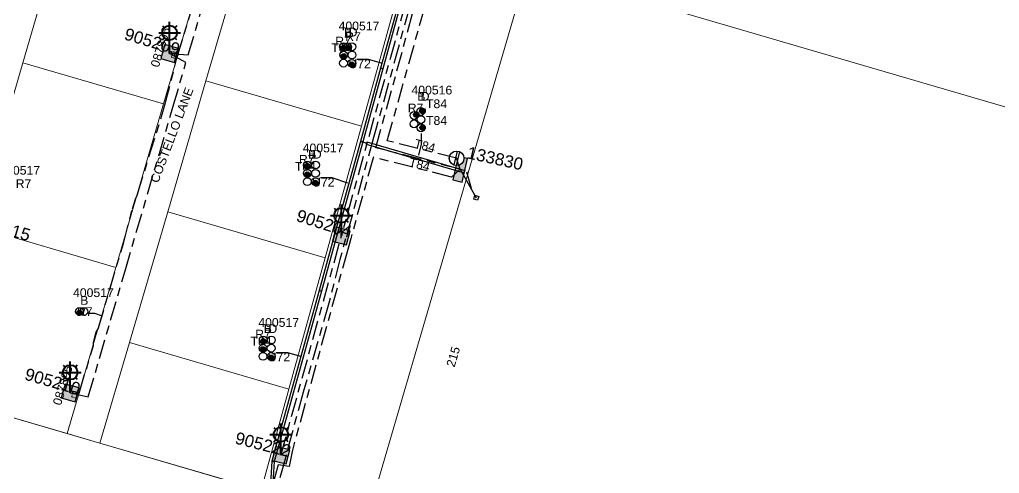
# Model space of a CAD drawing. Header units: metres. Extents: x 302050 to 303650, y 6239465 to 6240758.
# Drawn here: x 302301.6 to 302503, y 6239756 to 6239849.2 of the extents above; entities that cross this region are included whole.
import ezdxf
from ezdxf.enums import TextEntityAlignment as Align

# ---------------------------------------------------------------- set-up
doc = ezdxf.new("R2010")
doc.units = ezdxf.units.M
for name, pattern in [('Cable Exist UG', [8.2, 4, -1.2, 1.8, -1.2]), ('HIDDEN', [0.375, 0.25, -0.125]), ('HIDDEN2', [0.1875, 0.125, -0.0625])]:
    doc.linetypes.add(name, pattern=pattern)
doc.layers.get('0').update_dxf_attribs({"color": 6})
for name, color, linetype, lineweight in [('Cadastre Land Parcels_SP_EXT', 9, 'Continuous', 5), ('Cadastre Other Property_SP_EXT', 9, 'HIDDEN', 5), ('Cadastre Roads_SP_EXT', 9, 'Continuous', 5)]:
    doc.layers.add(name, color=color, linetype=linetype, lineweight=lineweight)
for name, color, linetype in [('Duct_SP_EXT', 7, 'Continuous'), ('Equip_LV_EXT', 7, 'Continuous'), ('Equip_SP_SL_EXT', 7, 'Continuous'), ('Mains_HV_EXT', 7, 'Continuous'), ('Mains_LV_EXT', 7, 'Continuous'), ('Mains_LV_SL_EXT', 7, 'Continuous'), ('Notes', 7, 'Continuous'), ('Services_SP_EXT', 7, 'Continuous'), ('SupportsUG_SP_LV_EXT', 7, 'Continuous'), ('SupportsUG_SP_LV_SL_EXT', 7, 'Continuous'), ('Trench_SP_EXT', 7, 'Continuous')]:
    doc.layers.add(name, color=color, linetype=linetype)
doc.styles.add('COLUMN_LABEL', font='arial.ttf')
doc.styles.add('iecARIAL', font='arial.ttf', dxfattribs={"height": 2})
doc.styles.add('POLE_LABEL', font='arial.ttf')
doc.styles.get("Standard").update_dxf_attribs({"font": 'arial.ttf'})

# ---------------------------------------------------------------- blocks, each defined once
blk = doc.blocks.new('COLUMN_EXT')
blk.add_hatch(color=256).paths.add_polyline_path([(-1.49, 1.48), (-1.49, -1.49), (1.48, -1.49), (1.48, 1.48)])
blk.add_lwpolyline([(-1.49, -1.49), (1.48, -1.49), (1.48, 1.48), (-1.49, 1.48)], close=True)
for tag, height, style, flags, p in [('ASSET_NUM', 2.5, 'COLUMN_LABEL', 8, (2, 2)), ('STRUCTURE_PLANT_NUMBER', 0.2, 'POLE_LABEL', 9, (1.81, 0.03)), ('STREET_CODE', 0.2, 'COLUMN_LABEL', 9, (1.81, -0.2))]:
    blk.add_attdef(tag, text='', height=height, dxfattribs=dict(style=style, flags=flags)).set_placement(p, align=Align.MIDDLE_LEFT)
at = {"flags": 9}
for tag, p in [('COLUMN_TYPE', (1.81, -0.4)), ('OWNED_BY', (1.81, -0.6)), ('STATE', (1.81, -0.8)), ('USAGE', (1.81, -1)), ('STREETNAME', (1.81, -1.6)), ('SUBURB', (1.81, -1.8)), ('LEGEND', (1.81, -1.2)), ('LOCATION', (1.81, -1.4)), ('NOTES', (1.81, -2))]:
    blk.add_attdef(tag, text='', height=0.2, dxfattribs=at).set_placement(p, align=Align.MIDDLE_LEFT)
at = {"flags": 1}
blk.add_attdef('Z', (1.81, -2.35), '', height=0.2, dxfattribs=at)
blk = doc.blocks.new('PILLAR_EXT')
blk.add_hatch(color=256).paths.add_polyline_path([(-2.475, 0.99), (-2.475, -0.99), (2.475, -0.99), (2.475, 0.99)])
blk.add_lwpolyline([(-2.475, -0.99), (2.475, -0.99), (2.475, 0.99), (-2.475, 0.99)], close=True)
at = {"style": 'iecARIAL', "flags": 8}
blk.add_attdef('ASSET_NUM', (1.5, 3.5), '', height=2.5, dxfattribs=at)
for tag, p, flags in [('OWNED_BY', (0, -0.2), 9), ('STATE', (0, -0.4), 9), ('SUPPORT_TYPE', (0, -0.6), 9), ('STREETNAME', (0, -1.8), 9), ('SUBURB', (0, -2), 1), ('USAGE', (0, -0.8), 9), ('LEGEND', (0, -1), 9), ('LOCATION', (0, -1.2), 9), ('NOTES', (0, -1.4), 9), ('PARENT', (0, -1.6), 9)]:
    blk.add_attdef(tag, p, '', height=0.2, dxfattribs=dict(flags=flags))
blk = doc.blocks.new('DUCT_EXT')
blk.add_circle((0, 0.8), 0.8)
at = {"flags": 1}
blk.add_attdef('Z', (0, 0), '', height=0.2, dxfattribs=at)
at = {"flags": 9}
for tag, p in [('DUCT_CODE', (0, 0)), ('XSECT_TYPE', (0, -0.2)), ('STATE', (0, -0.6)), ('FB_REFERENCE', (0, -0.4)), ('NOTES', (0, -0.8))]:
    blk.add_attdef(tag, text='', height=0.2, dxfattribs=at).set_placement(p, align=Align.MIDDLE_LEFT)
blk = doc.blocks.new('SL_LANTERN_EXT')
at = {"lineweight": 40}
for p, q in [((0, 1.97), (0, 6.47)), ((-2.25, 4.22), (2.25, 4.22)), ((-1.46, 5.68), (-1.06, 5.28)), ((1.46, 5.68), (1.06, 5.28)), ((-1.46, 2.76), (-1.06, 3.16)), ((0, 0), (0, 2.72)), ((1.46, 2.76), (1.06, 3.16))]:
    blk.add_line(p, q, dxfattribs=at)
blk.add_circle((0, 4.22), 1.5, dxfattribs=at)
at = {"style": 'iecARIAL', "flags": 9}
blk.add_attdef('ASSET_NUM', (1.5, 1.5), '', height=2.5, dxfattribs=at)
for tag, p, height, flags in [('OPERATING_VOLTAGE', (0.98, -1.65), 0.2, 9), ('ORIENTATION', (0.98, -1.85), 0.2, 9), ('OWNED_BY', (0.98, -2.05), 0.2, 9), ('CONSTRUCTED_VOLTAGE', (0.98, -0.65), 0.2, 9), ('CONTROL_TYPE', (0.98, -0.85), 0.2, 9), ('LANTERN_PURPOSE', (0.98, -1.05), 0.2, 9), ('LANTERN_TYPE', (0.98, -1.25), 0.2, 9), ('NO_PHASES', (0.98, -1.45), 0.2, 9), ('LNUMBER', (2.18, -3.25), 2.5, 8), ('STATE', (0.98, -2.25), 0.2, 9), ('USAGE', (0.98, -2.45), 0.2, 9), ('CEXIST', (0.98, -2.65), 0.2, 9), ('CNEW', (0.98, -2.85), 0.2, 9), ('CNUMBER', (0.98, -3.05), 0.2, 9), ('CREMOVE', (0.98, -3.25), 0.2, 9), ('CREPLACE', (0.98, -3.45), 0.2, 9), ('LKINGHEIGHT', (0.98, -3.65), 0.2, 9), ('LBRACKET', (0.98, -3.85), 0.2, 9), ('LBRACKETVOCAB', (0.98, -4.05), 0.2, 9), ('LCATEGORY', (0.98, -4.25), 0.2, 9), ('LCHARGE1', (0.98, -4.45), 0.2, 9), ('LCHARGE1PERCENT', (0.98, -4.65), 0.2, 9), ('LCHARGE2', (0.98, -4.85), 0.2, 9), ('LCHARGE2PERCENT', (0.98, -5.05), 0.2, 9), ('LCHARGE3', (0.98, -5.25), 0.2, 9), ('LCHARGE3PERCENT', (0.98, -5.45), 0.2, 9), ('LEXIST', (0.98, -5.65), 0.2, 9), ('LLAMP', (0.98, -5.85), 0.2, 9), ('LLAMPVOCAB', (0.98, -6.05), 0.2, 9), ('LMAST', (0.98, -6.25), 0.2, 9), ('LMASTVOCAB', (0.98, -6.45), 0.2, 9), ('LNEW', (0.98, -6.65), 0.2, 9), ('LANTNUMBER', (0.98, -6.85), 0.2, 9), ('LOUTREACH', (0.98, -7.25), 0.2, 9), ('LOUTREACHVOCAB', (0.98, -7.45), 0.2, 9), ('LRATECODE', (0.98, -7.65), 0.2, 9), ('LREMOVE', (0.98, -7.85), 0.2, 9), ('LREPLACE', (0.98, -8.05), 0.2, 9), ('LTYPE', (0.98, -8.25), 0.2, 9), ('STREETNAME', (0.98, -9.25), 0.2, 9), ('SUBURB', (0.98, -9.45), 0.2, 1), ('LTYPEVOCAB', (0.98, -8.45), 0.2, 9), ('LEGEND', (0.98, -8.65), 0.2, 9), ('LOCATION', (0.98, -8.85), 0.2, 9), ('NOTES', (0.98, -9.05), 0.2, 9)]:
    blk.add_attdef(tag, p, '', height=height, dxfattribs=dict(flags=flags))
blk = doc.blocks.new('CCP_EXT')
at = {"flags": 9}
for tag, p in [('STATE', (0, -1.8)), ('NOTES', (0, -2))]:
    blk.add_attdef(tag, text='', height=0.2, dxfattribs=at).set_placement(p, align=Align.MIDDLE_LEFT)
blk.add_wipeout([(0, 0.57), (0.57, 0), (0, -0.57), (-0.57, 0)])
blk.add_lwpolyline([(-0.57, 0), (0, 0.57), (0.57, 0), (0, -0.57), (-0.57, 0)])
at = {"flags": 1}
blk.add_attdef('Z', (0, 0), '', height=0.2, dxfattribs=at)
at = {"flags": 9}
for tag, p in [('CCP_TYPE', (0, 0)), ('CONSTRUCTED_VOLTAGE', (0, -0.2)), ('OPERATING_VOLTAGE', (0, -0.6)), ('ORIENTATION', (0, -0.8)), ('OWNED_BY', (0, -1)), ('NO_PHASES', (0, -0.4)), ('USAGE', (0, -1.2)), ('LEGEND', (0, -1.4)), ('LIFE_SUPPORT', (0, -1.6))]:
    blk.add_attdef(tag, text='', height=0.2, dxfattribs=at).set_placement(p, align=Align.MIDDLE_LEFT)
blk = doc.blocks.new('LV_UG_LINKS_CLOSED_EXT')
blk.add_wipeout([(-1.06, 1.06), (-1.18, 0.92), (-1.29, 0.76), (-1.37, 0.59), (-1.43, 0.42), (-1.48, 0.23), (-1.49, 0.05), (-1.49, -0.14), (-1.46, -0.33), (-1.41, -0.51), (-1.33, -0.68), (-1.24, -0.84), (-1.12, -0.99), (-0.99, -1.12), (-0.84, -1.24), (-0.68, -1.33), (-0.51, -1.41), (-0.33, -1.46), (-0.14, -1.49), (0.05, -1.49), (0.23, -1.48), (0.42, -1.43), (0.59, -1.37), (0.76, -1.29), (0.92, -1.18), (1.06, -1.06), (1.18, -0.92), (1.29, -0.76), (1.37, -0.59), (1.43, -0.42), (1.48, -0.23), (1.49, -0.05), (1.49, 0.14), (1.46, 0.33), (1.41, 0.51), (1.33, 0.68), (1.24, 0.84), (1.12, 0.99), (0.99, 1.12), (0.84, 1.24), (0.68, 1.33), (0.51, 1.41), (0.33, 1.46), (0.14, 1.49), (-0.05, 1.49), (-0.23, 1.48), (-0.42, 1.43), (-0.59, 1.37), (-0.76, 1.29), (-0.92, 1.18)])
for p, q in [((-0.25, -1.48), (-0.25, 1.48)), ((0.25, -1.48), (0.25, 1.48))]:
    blk.add_line(p, q)
blk.add_circle((0, 0), 1.5)
at = {"flags": 9}
for tag, p in [('ACTUAL_STATUS', (0, 0)), ('CONSTRUCTED_VOLTAGE', (0, -0.2)), ('OPERATING_VOLTAGE', (0, -0.6)), ('ORIENTATION', (0, -0.8)), ('STATE', (0, -1)), ('SWITCH_TYPE', (0, -1.2)), ('NO_PHASES', (0, -0.4)), ('USAGE', (0, -1.4)), ('NOTES', (0, -1.6))]:
    blk.add_attdef(tag, text='', height=0.2, dxfattribs=at).set_placement(p, align=Align.MIDDLE_LEFT)
at = {"flags": 1}
blk.add_attdef('Z', (0, 0), '', height=0.2, dxfattribs=at)
blk = doc.blocks.new('CABLE_LARGE_EXT')
h = blk.add_hatch(color=256)
edge = h.paths.add_edge_path()
edge.add_arc((0, 0.55), 0.55, 0, 360)
blk.add_circle((0, 0.55), 0.55)
at = {"flags": 1}
blk.add_attdef('Z', (0, 0), '', height=0.2, dxfattribs=at)
at = {"flags": 9}
for tag, p in [('COND_CODE', (0, 0)), ('STATE', (0, -0.4)), ('XSECT_SIZE', (0, -0.6)), ('FB_REFERENCE', (0, -0.2)), ('NOTES', (0, -0.8))]:
    blk.add_attdef(tag, text='', height=0.2, dxfattribs=at).set_placement(p, align=Align.MIDDLE_LEFT)

msp = doc.modelspace()

# ---------------------------------------------------------------- linework, layer by layer
at = {"layer": 'Cadastre Land Parcels_SP_EXT', "linetype": 'Continuous'}
for points in [[(302566.75, 6239983.99), (302452.27, 6240017.49), (302406.18, 6239859.95), (302544.01, 6239819.61), (302566.75, 6239983.99)], [(302342, 6239868.75), (302316.96, 6239876.32), (302312.01, 6239873.64), (302302.27, 6239840.33), (302331.21, 6239831.86), (302342, 6239868.75)], [(302379.06, 6239853.36), (302376.3, 6239858.38), (302348.72, 6239866.72), (302339.91, 6239836.61), (302371.86, 6239827.26), (302379.06, 6239853.36)], [(302455.13, 6239711.23), (302530.63, 6239723), (302538.29, 6239778.31), (302544.01, 6239819.61), (302406.18, 6239859.95), (302358.22, 6239696.13), (302455.13, 6239711.23)], [(302331.21, 6239831.86), (302302.27, 6239840.33), (302296.42, 6239820.36), (302292.44, 6239806.74), (302321.38, 6239798.27), (302331.21, 6239831.86)], [(302371.86, 6239827.26), (302339.91, 6239836.61), (302332.04, 6239809.73), (302364.41, 6239800.26), (302371.86, 6239827.26)], [(302353.68, 6239751.78), (302119.63, 6239820.25), (302116.03, 6239807.96), (302120.46, 6239727.9), (302328.86, 6239666.94), (302353.68, 6239751.78)], [(302364.41, 6239800.26), (302332.04, 6239809.73), (302324.17, 6239782.86), (302356.96, 6239773.26), (302364.41, 6239800.26)], [(302321.38, 6239798.27), (302292.44, 6239806.74), (302289.66, 6239797.22), (302282.46, 6239772.62), (302311.4, 6239764.15), (302321.38, 6239798.27)], [(302356.96, 6239773.26), (302324.17, 6239782.86), (302318.12, 6239762.18), (302351.23, 6239752.5), (302356.96, 6239773.26)]]:
    msp.add_lwpolyline(points, close=True, dxfattribs=at)
at = {"layer": 'Cadastre Other Property_SP_EXT', "linetype": 'HIDDEN2'}
for points in [[(302333.9, 6239841.1), (302334.29, 6239842.25), (302333.14, 6239842.58), (302332.8, 6239841.44), (302333.9, 6239841.1)], [(302313.52, 6239771.35), (302313.81, 6239772.52), (302312.63, 6239772.85), (302312.28, 6239771.71), (302313.52, 6239771.35)]]:
    msp.add_lwpolyline(points, close=True, dxfattribs=at)
at = {"layer": 'Cadastre Roads_SP_EXT', "linetype": 'Continuous'}
for points in [[(302302.27, 6239840.33), (302312.01, 6239873.64), (302297.48, 6239878.03), (302294.95, 6239869.39), (302291.52, 6239857.69), (302288.06, 6239845.88), (302284.61, 6239834.07), (302282.08, 6239825.44), (302296.42, 6239820.36), (302302.27, 6239840.33)], [(302324.17, 6239782.86), (302332.04, 6239809.73), (302339.91, 6239836.61), (302348.72, 6239866.72), (302342, 6239868.75), (302331.21, 6239831.86), (302321.38, 6239798.27), (302311.4, 6239764.15), (302318.12, 6239762.18), (302324.17, 6239782.86)]]:
    msp.add_lwpolyline(points, close=True, dxfattribs=at)
at = {"layer": 'Duct_SP_EXT'}
for p, q in [((302379.67, 6239853.14), (302375.82, 6239839.18)), ((302380.13, 6239853.01), (302376.29, 6239839.06)), ((302375.82, 6239839.18), (302371.66, 6239824.17)), ((302376.29, 6239839.06), (302372.13, 6239824.04)), ((302375.82, 6239839.18), (302376.05, 6239839.12)), ((302376.29, 6239839.06), (302376.05, 6239839.12)), ((302371.66, 6239824.17), (302366.42, 6239805.23)), ((302372.13, 6239824.04), (302366.88, 6239805.1)), ((302371.66, 6239824.17), (302371.9, 6239824.1)), ((302371.66, 6239824.17), (302371.9, 6239824.1)), ((302372.13, 6239824.04), (302371.9, 6239824.1)), ((302372.13, 6239824.04), (302371.9, 6239824.1)), ((302372.83, 6239823.58), (302372.9, 6239823.81)), ((302372.97, 6239824.04), (302372.9, 6239823.81)), ((302366.42, 6239805.23), (302363.19, 6239793.56)), ((302366.88, 6239805.1), (302363.65, 6239793.43)), ((302366.42, 6239805.23), (302366.65, 6239805.17)), ((302366.42, 6239805.23), (302366.65, 6239805.17)), ((302366.88, 6239805.1), (302366.65, 6239805.17)), ((302366.88, 6239805.1), (302366.65, 6239805.17)), ((302363.19, 6239793.56), (302353.96, 6239760.25)), ((302363.65, 6239793.43), (302354.42, 6239760.12)), ((302363.19, 6239793.56), (302363.19, 6239793.56)), ((302363.19, 6239793.56), (302363.42, 6239793.5)), ((302363.19, 6239793.56), (302363.42, 6239793.5)), ((302363.65, 6239793.43), (302363.42, 6239793.5)), ((302363.65, 6239793.43), (302363.42, 6239793.5)), ((302363.65, 6239793.43), (302363.65, 6239793.43)), ((302353.96, 6239760.25), (302353.47, 6239758.49)), ((302354.42, 6239760.12), (302353.94, 6239758.41)), ((302353.96, 6239760.25), (302354.19, 6239760.19)), ((302353.96, 6239760.25), (302354.19, 6239760.19)), ((302354.42, 6239760.12), (302354.19, 6239760.19)), ((302354.42, 6239760.12), (302354.19, 6239760.19)), ((302353.47, 6239758.49), (302353.18, 6239753.86)), ((302353.47, 6239758.49), (302353.71, 6239758.45)), ((302353.94, 6239758.41), (302353.67, 6239754.01)), ((302353.94, 6239758.41), (302353.71, 6239758.45))]:
    msp.add_line(p, q, dxfattribs=at)
for points in [[(302370.94, 6239841.04), (302373.27, 6239841.04), (302375.95, 6239840.28)], [(302370.94, 6239841.04), (302373.27, 6239841.04), (302375.95, 6239840.28)], [(302384.12, 6239825.78), (302384.13, 6239823.57), (302383.59, 6239821.36)], [(302363.45, 6239816.73), (302365.78, 6239816.73), (302368.98, 6239815.66)], [(302315.57, 6239788.89), (302316.97, 6239788.89), (302318.58, 6239788.31)], [(302354.34, 6239780.83), (302356.66, 6239780.83), (302359.34, 6239780.07)]]:
    msp.add_lwpolyline(points, dxfattribs=at)
at = {"layer": 'Mains_HV_EXT', "linetype": 'Cable Exist UG'}
msp.add_lwpolyline([(302283.66, 6239914.11), (302285.76, 6239913.06), (302283.39, 6239904.71), (302283.39, 6239904.71), (302298.66, 6239900.02), (302323.56, 6239892.44), (302319.37, 6239878.88), (302319.37, 6239878.88), (302342.89, 6239871.61), (302378.3, 6239860.87), (302382.2, 6239853.77), (302381.79, 6239851.91), (302381.79, 6239851.91), (302374.91, 6239826.91), (302374.37, 6239824.98), (302374.37, 6239824.98), (302367.46, 6239799.93), (302365.16, 6239790.97), (302365.16, 6239790.97), (302359.92, 6239772.68), (302356.16, 6239758.93), (302356.16, 6239758.93), (302354.88, 6239754.3)], dxfattribs=at)
at = {"layer": 'Mains_LV_SL_EXT', "linetype": 'Cable Exist UG'}
for points in [[(302332.44, 6239842.24), (302336.26, 6239841.95), (302336.26, 6239841.95), (302343.36, 6239866.19), (302344.15, 6239869.03), (302349.36, 6239867.45), (302351.17, 6239868.06)], [(302380.95, 6239852.69), (302367.75, 6239804.75)], [(302311.99, 6239772.51), (302315.7, 6239771.73), (302315.7, 6239771.73), (302323.27, 6239797.58), (302333.11, 6239831.17), (302335.79, 6239840.35), (302332.44, 6239842.24)], [(302355.32, 6239759.73), (302367.75, 6239804.75)]]:
    msp.add_lwpolyline(points, dxfattribs=at)
at = {"layer": 'Trench_SP_EXT', "linetype": 'Cable Exist UG'}
for points in [[(302333.92, 6239841.29), (302339.14, 6239858.37), (302339.14, 6239858.37), (302341.35, 6239866.41), (302341.52, 6239869.85)], [(302313.02, 6239772.38), (302313.81, 6239772.43), (302313.81, 6239772.43), (302316.77, 6239782.24), (302316.77, 6239782.87), (302317.32, 6239784.97), (302317.74, 6239785.67), (302322.92, 6239803.17), (302324.79, 6239810.3), (302324.79, 6239810.3), (302325.41, 6239812.31), (302325.78, 6239813.14), (302331.48, 6239831.65), (302333.92, 6239841.29), (302333.38, 6239841.96)], [(302372.9, 6239823.81), (302371.9, 6239824.1)], [(302394.52, 6239814.49), (302393.53, 6239817.85)]]:
    msp.add_lwpolyline(points, dxfattribs=at)

# ---------------------------------------------------------------- block references
at = {"layer": 'Duct_SP_EXT'}
for name, p in [('DUCT_EXT', (302368.16, 6239842.79)), ('DUCT_EXT', (302368.23, 6239841.09)), ('CABLE_LARGE_EXT', (302368.16, 6239842.79)), ('DUCT_EXT', (302369.04, 6239842.78)), ('CABLE_LARGE_EXT', (302369.04, 6239842.78)), ('DUCT_EXT', (302369.93, 6239842.79)), ('DUCT_EXT', (302369.93, 6239841.1)), ('DUCT_EXT', (302368.18, 6239839.42)), ('CABLE_LARGE_EXT', (302368.23, 6239841.09)), ('DUCT_EXT', (302369.9, 6239839.39)), ('CABLE_LARGE_EXT', (302369.9, 6239839.39)), ('DUCT_EXT', (302384.07, 6239829.5)), ('CABLE_LARGE_EXT', (302384.44, 6239829.88)), ('CABLE_LARGE_EXT', (302383.15, 6239829.12)), ('CABLE_LARGE_EXT', (302384.44, 6239826.44)), ('DUCT_EXT', (302360.74, 6239816.79)), ('DUCT_EXT', (302360.75, 6239818.48)), ('CABLE_LARGE_EXT', (302360.75, 6239818.48)), ('DUCT_EXT', (302362.42, 6239818.5)), ('DUCT_EXT', (302362.44, 6239816.8)), ('DUCT_EXT', (302360.75, 6239815.11)), ('CABLE_LARGE_EXT', (302360.74, 6239816.79)), ('DUCT_EXT', (302362.41, 6239815.08)), ('CABLE_LARGE_EXT', (302362.41, 6239815.08)), ('DUCT_EXT', (302313.9, 6239788.41)), ('CABLE_LARGE_EXT', (302313.9, 6239788.41)), ('DUCT_EXT', (302314.8, 6239788.41)), ('DUCT_EXT', (302351.68, 6239782.57)), ('DUCT_EXT', (302353.33, 6239782.58)), ('DUCT_EXT', (302351.62, 6239780.89)), ('CABLE_LARGE_EXT', (302351.62, 6239780.89)), ('CABLE_LARGE_EXT', (302351.68, 6239782.57)), ('DUCT_EXT', (302353.32, 6239780.89)), ('DUCT_EXT', (302351.64, 6239779.21)), ('DUCT_EXT', (302353.3, 6239779.18)), ('CABLE_LARGE_EXT', (302353.3, 6239779.18))]:
    msp.add_blockref(name, p, dxfattribs=at)
for p, rotation in [((302383.47, 6239827.77), 90.20609903426525), ((302383.49, 6239829.49), 90.20609903426525), ((302384.9, 6239828.65), 90.16136329840982), ((302384.92, 6239826.95), 90.16136329840982)]:
    msp.add_blockref('DUCT_EXT', p, dxfattribs=dict(at, rotation=rotation))
at = {"layer": 'Equip_SP_SL_EXT'}
for p in [(302332.44, 6239842.24), (302367.75, 6239804.75), (302311.99, 6239772.51), (302355.32, 6239759.73)]:
    msp.add_blockref('SL_LANTERN_EXT', p, dxfattribs=at)
at = {"layer": 'SupportsUG_SP_LV_EXT'}
ref = msp.add_blockref('PILLAR_EXT', (302392.17, 6239818.44), dxfattribs=dict(at, rotation=257.5347634235686))
ref.add_attrib('ASSET_NUM', '133830', dxfattribs={"layer": '0', "height": 2.5, "rotation": 347.5348, "style": 'iecARIAL'}).set_placement((302393.67, 6239821.94), align=Align.MIDDLE_LEFT)
at = {"layer": 'SupportsUG_SP_LV_SL_EXT'}
ref = msp.add_blockref('COLUMN_EXT', (302332.44, 6239842.24), dxfattribs=dict(at, rotation=74.18080612309225))
ref.add_attrib('ASSET_NUM', '905209', dxfattribs={"layer": '0', "height": 2.5, "rotation": 343.2521, "style": 'COLUMN_LABEL'}).set_placement((302334.44, 6239842.99), align=Align.MIDDLE_RIGHT)
ref = msp.add_blockref('COLUMN_EXT', (302290.55, 6239807.38), dxfattribs=dict(at, rotation=252.1749792210877))
ref.add_attrib('ASSET_NUM', '905215', dxfattribs={"layer": '0', "height": 2.5, "rotation": 343.5774, "style": 'COLUMN_LABEL'}).set_placement((302292.55, 6239808.13), align=Align.MIDDLE_LEFT)
ref = msp.add_blockref('COLUMN_EXT', (302367.75, 6239804.75), dxfattribs=dict(at, rotation=75.5290001230079))
ref.add_attrib('ASSET_NUM', '905204', dxfattribs={"layer": '0', "height": 2.5, "rotation": 342.1636, "style": 'COLUMN_LABEL'}).set_placement((302369.75, 6239805.5), align=Align.MIDDLE_RIGHT)
ref = msp.add_blockref('COLUMN_EXT', (302311.99, 6239772.51), dxfattribs=dict(at, rotation=74.50515146068352))
ref.add_attrib('ASSET_NUM', '905210', dxfattribs={"layer": '0', "height": 2.5, "rotation": 343.996, "style": 'COLUMN_LABEL'}).set_placement((302313.99, 6239773.26), align=Align.MIDDLE_RIGHT)
ref = msp.add_blockref('COLUMN_EXT', (302355.32, 6239759.73), dxfattribs=dict(at, rotation=76.41247401720813))
ref.add_attrib('ASSET_NUM', '905222', dxfattribs={"layer": '0', "height": 2.5, "rotation": 345.8103, "style": 'COLUMN_LABEL'}).set_placement((302357.32, 6239760.48), align=Align.MIDDLE_RIGHT)

# ---------------------------------------------------------------- texts
at = {"layer": 'Cadastre Land Parcels_SP_EXT'}
msp.add_text('215', height=1.8, rotation=73.5403, dxfattribs=at).set_placement((302391, 6239777.67))
at = {"layer": 'Cadastre Other Property_SP_EXT'}
for s, rotation, p in [('087896', 72.7839, (302330.19, 6239839.23)), ('087895', 72.9454, (302310.08, 6239769.81))]:
    msp.add_text(s, height=1.8, rotation=rotation, dxfattribs=at).set_placement(p)
at = {"layer": 'Duct_SP_EXT'}
for s, p in [('400517', (302367.17, 6239846.97)), ('B', (302368.29, 6239845.7)), ('R7', (302368.54, 6239844.79)), ('D', (302369.25, 6239845.7)), ('R7', (302366.5, 6239843.85)), ('T84', (302365.68, 6239842.51)), ('U72', (302369.19, 6239839.19)), ('400516', (302382.15, 6239833.8)), ('B', (302383.33, 6239832.51)), ('D', (302384.05, 6239832.51)), ('T84', (302385.14, 6239830.99)), ('R7', (302381.39, 6239830.13)), ('T84', (302385.15, 6239827.55)), ('400517', (302359.79, 6239821.91)), ('B', (302360.91, 6239820.63)), ('D', (302361.87, 6239820.63)), ('R7', (302359.03, 6239819.59)), ('400517', (302297.42, 6239817.33)), ('T84', (302358.19, 6239818.15)), ('R7', (302300.79, 6239814.59)), ('U72', (302361.71, 6239814.88)), ('400517', (302312.57, 6239792.19)), ('B', (302314.05, 6239790.6)), ('R7', (302313.39, 6239788.31)), ('400517', (302350.66, 6239786.07)), ('B', (302351.78, 6239784.79)), ('D', (302352.74, 6239784.79)), ('T84', (302349.07, 6239782.24)), ('R7', (302350.03, 6239783.67)), ('U72', (302352.6, 6239778.98))]:
    msp.add_text(s, height=1.8, dxfattribs=at).set_placement(p)
at = {"layer": 'Mains_LV_EXT'}
for rotation, p in [(345.7265, (302382.6, 6239822.94)), (345.7262, (302381.5, 6239819.09))]:
    msp.add_text('T84', height=1.8, rotation=rotation, dxfattribs=at).set_placement(p)
at = {"layer": 'Notes'}
msp.add_text('COSTELLO LANE', height=1.8, rotation=69.2732, dxfattribs=at).set_placement((302330.07, 6239815.48))

# ---------------------------------------------------------------- next in the draw order: block references
at = {"layer": 'Equip_LV_EXT', "rotation": 165.7264119411209}
msp.add_blockref('LV_UG_LINKS_CLOSED_EXT', (302391.44, 6239820.69), dxfattribs=at)
at = {"layer": 'Services_SP_EXT', "rotation": 119.5219757157725}
msp.add_blockref('CCP_EXT', (302395.48, 6239812.59), dxfattribs=at)

# ---------------------------------------------------------------- next in the draw order: linework, layer by layer
at = {"layer": 'Duct_SP_EXT'}
for p, q in [((302372.83, 6239823.58), (302393.02, 6239817.72)), ((302372.97, 6239824.04), (302393.15, 6239818.18)), ((302393.02, 6239817.72), (302393.08, 6239817.95)), ((302393.15, 6239818.18), (302393.08, 6239817.95))]:
    msp.add_line(p, q, dxfattribs=at)
at = {"layer": 'Mains_LV_EXT', "linetype": 'Cable Exist UG'}
for points in [[(302392.17, 6239818.44), (302391.44, 6239820.69), (302391.44, 6239820.69), (302377.19, 6239824.31), (302384.67, 6239851), (302380.55, 6239854.92), (302380.55, 6239854.92), (302377.63, 6239860.03), (302353.05, 6239867.47), (302353.74, 6239869.37), (302353.74, 6239869.37), (302343.18, 6239872.57), (302318.82, 6239880.13), (302322.17, 6239891.87), (302322.17, 6239891.87), (302301.28, 6239898.07), (302298.26, 6239899.11), (302298.26, 6239899.11), (302282.51, 6239903.93), (302284.71, 6239911.63), (302283.84, 6239914.06)], [(302392.17, 6239818.44), (302390.39, 6239816.83), (302390.39, 6239816.83), (302374.33, 6239820.91), (302374.26, 6239820.82), (302374.26, 6239820.82), (302369.68, 6239804.22), (302369.05, 6239801.93), (302369.05, 6239801.93), (302357.6, 6239760.47), (302357.04, 6239757.41), (302354.76, 6239757.71), (302354.76, 6239757.71), (302353.75, 6239754.06), (302353.79, 6239753.9), (302353.79, 6239753.9), (302356.2, 6239753.19), (302352.01, 6239738.87), (302351.57, 6239736.69)]]:
    msp.add_lwpolyline(points, dxfattribs=at)
at = {"layer": 'Mains_LV_SL_EXT', "linetype": 'Cable Exist UG'}
msp.add_lwpolyline([(302392.17, 6239818.44), (302374.82, 6239822.85), (302374.82, 6239822.85), (302382.61, 6239851.19), (302380.95, 6239852.69)], dxfattribs=at)
at = {"layer": 'Services_SP_EXT'}
msp.add_lwpolyline([(302392.17, 6239818.44), (302395.48, 6239812.59)], dxfattribs=at)

doc.saveas('drawing.dxf')
